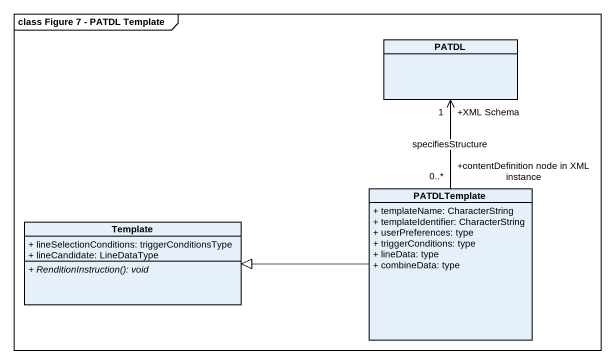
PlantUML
@startuml
mainframe class Figure 7 - PATDL Template
hide circle
hide empty members
skinparam classAttributeIconSize 0
class PATDL
class PATDLTemplate {
  + templateName: CharacterString
  + templateIdentifier: CharacterString
  + userPreferences: type
  + triggerConditions: type
  + lineData: type
  + combineData: type
}
class Template {
  + lineSelectionConditions: triggerConditionsType
  + lineCandidate: LineDataType
  {abstract} + RenditionInstruction(): void
}
PATDL "+XML Schema\n1" <-- "+contentDefinition node in XML instance\n0..*" PATDLTemplate : specifiesStructure
PATDLTemplate -left-|> Template
@enduml
